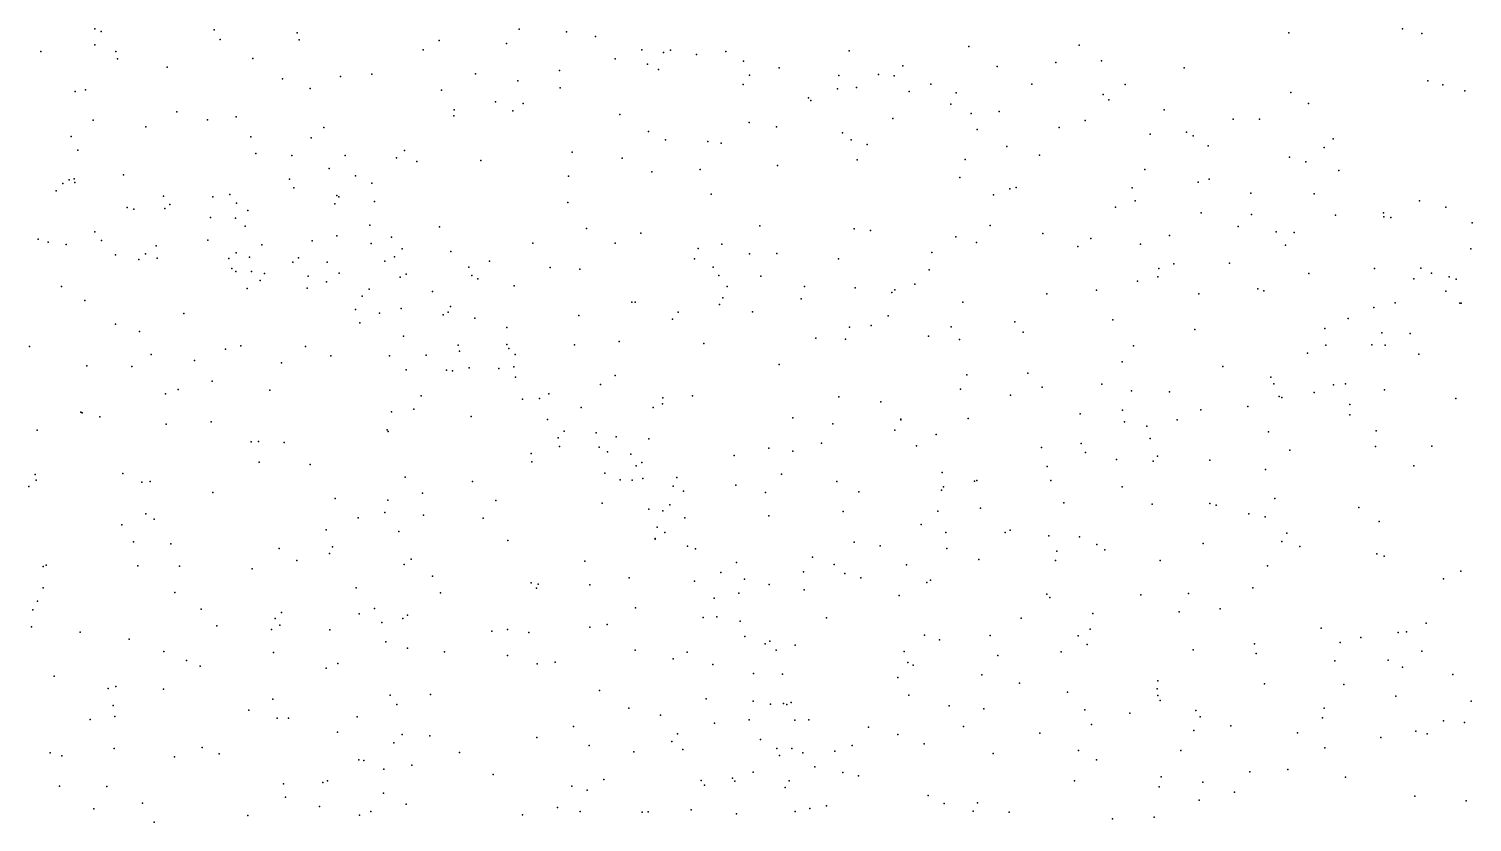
# Model space of a CAD drawing. Header units: metres. Extents: x -25 to 25, y -27.8 to 27.8.
# Drawn here: x -9.483 to -7.941, y 7.646 to 8.494 of the extents above; entities that cross this region are included whole.
import ezdxf

# ---------------------------------------------------------------- set-up
doc = ezdxf.new("R2010")
doc.units = ezdxf.units.M

msp = doc.modelspace()

# ---------------------------------------------------------------- linework, layer by layer
for p in [(-9.413, 8.4935, 21.5367), (-9.4062, 8.4907, -12.8093), (-9.2853, 8.4927, 16.6634), (-9.1966, 8.4894, 21.6711), (-8.9596, 8.4933, 22.8294), (-8.9087, 8.4906, 22.7291), (-8.878, 8.4855, 22.0468), (-8.1369, 8.4892, -10.495), (-8.0154, 8.4936, -12.1644), (-7.9947, 8.4886, -20.4723), (-9.4706, 8.4695, 23.2635), (-9.4131, 8.4766, 16.5082), (-9.3907, 8.4695, -2.1217), (-9.279, 8.4821, 19.5304), (-9.1945, 8.4817, 16.8856), (-9.0619, 8.4712, 1.7117), (-9.0451, 8.4811, 22.9941), (-8.9729, 8.4779, -1.675), (-8.8285, 8.4712, 22.4873), (-8.7976, 8.4709, 22.378), (-8.7384, 8.4693, 1.7709), (-8.6066, 8.4702, 11.9229), (-8.4789, 8.4746, 11.3967), (-8.3609, 8.4762, -1.3812), (-9.3889, 8.4616, 23.2412), (-9.244, 8.4618, 21.5825), (-8.8569, 8.4617, 22.6642), (-8.8223, 8.456, 22.5827), (-8.8053, 8.4683, 22.1007), (-8.7699, 8.4662, 22.2246), (-8.7198, 8.459, 22.1048), (-8.5494, 8.454, -12.4525), (-8.386, 8.4578, -10.688), (-8.3369, 8.4594, -11.0832), (-9.3358, 8.4528, 21.5062), (-9.2123, 8.4401, 16.7139), (-9.1504, 8.4428, 21.6169), (-9.1171, 8.445, -4.1461), (-9.0063, 8.4457, 21.751), (-8.9162, 8.4491, 21.8371), (-8.8107, 8.4503, 21.9703), (-8.7134, 8.4441, 22.3768), (-8.6814, 8.4518, 22.2071), (-8.6179, 8.4438, 22.2646), (-8.5754, 8.4449, 22.0499), (-8.5588, 8.4435, 22.1381), (-8.4486, 8.4534, -12.5418), (-8.2488, 8.4521, -4.2259), (-7.9881, 8.4382, -20.1762), (-9.4339, 8.4267, 21.3879), (-9.4229, 8.4284, 19.5094), (-9.1827, 8.4297, 17.0287), (-9.0423, 8.4279, 23.0634), (-8.9609, 8.438, -4.2066), (-8.9156, 8.4305, 22.9029), (-8.7199, 8.4342, 21.9156), (-8.6193, 8.4295, 22.3641), (-8.599, 8.4309, 21.944), (-8.5425, 8.4267, -1.4521), (-8.5195, 8.4345, 22.2838), (-8.4925, 8.4252, 10.8913), (-8.4115, 8.4344, 22.196), (-8.3352, 8.4236, 21.9773), (-8.3118, 8.4342, 20.4381), (-8.1346, 8.4255, -1.3336), (-7.9723, 8.4337, -1.2953), (-7.9488, 8.4272, 20.6712), (-9.0291, 8.4072, 9.9227), (-8.9849, 8.4156, 19.7961), (-8.9553, 8.4139, 22.9833), (-8.6503, 8.4199, 22.4488), (-8.6476, 8.417, 21.8546), (-8.4981, 8.4132, 1.9189), (-8.3293, 8.4176, 10.1177), (-8.1158, 8.4137, -12.2732), (-9.4146, 8.396, 2.2451), (-9.3255, 8.4049, 17.3093), (-9.2927, 8.3965, 16.5769), (-9.262, 8.3996, 17.2425), (-9.0292, 8.4007, 21.6266), (-8.9662, 8.406, 21.6882), (-8.8517, 8.4019, 21.7778), (-8.7138, 8.3936, 22.6642), (-8.56, 8.3979, 22.4515), (-8.4763, 8.403, 21.8266), (-8.4464, 8.4051, 9.9767), (-8.3546, 8.3957, 21.8233), (-8.2699, 8.4071, 21.9005), (-8.1963, 8.397, 22.1865), (-8.1683, 8.3971, 22.0378), (-9.4383, 8.3785, 21.2583), (-9.3586, 8.389, 21.3376), (-9.2463, 8.3781, 23.2544), (-9.1818, 8.377, 19.6906), (-9.1684, 8.3882, 23.2064), (-8.8212, 8.384, 12.024), (-8.6844, 8.3887, -12.634), (-8.6139, 8.3823, -4.2701), (-8.4698, 8.3859, -10.8473), (-8.3824, 8.388, 22.3662), (-8.285, 8.3809, -10.5192), (-8.2461, 8.3833, 22.3072), (-8.2391, 8.3791, -12.3877), (-9.431, 8.3639, 17.4243), (-9.082, 8.3637, 11.9186), (-8.9028, 8.3617, -12.7222), (-8.803, 8.3748, 20.0405), (-8.7579, 8.3731, 22.7803), (-8.7436, 8.3714, 9.9019), (-8.6047, 8.3751, 22.5696), (-8.5874, 8.3701, 11.15), (-8.4383, 8.3678, -16.8848), (-8.223, 8.3687, 21.805), (-8.099, 8.3668, 22.0755), (-8.0894, 8.3759, -12.4761), (-9.2409, 8.3604, 21.3569), (-9.2024, 8.3584, 9.987), (-9.1456, 8.3584, 2.1659), (-9.0905, 8.3556, 21.4904), (-9.069, 8.3519, 23.1824), (-9.0005, 8.3528, 23.1167), (-8.8495, 8.3553, 21.671), (-8.6834, 8.3474, 22.7351), (-8.5982, 8.3535, 21.7233), (-8.4829, 8.3538, 22.5433), (-8.4033, 8.3587, 21.7249), (-8.1362, 8.3566, -4.1434), (-8.1185, 8.3515, 21.8597), (-9.4406, 8.3323, 20.1563), (-9.4351, 8.3334, 21.1323), (-9.3825, 8.3377, 23.3338), (-9.2048, 8.3329, 17.207), (-9.1627, 8.3444, 16.7272), (-9.1344, 8.3364, 16.9825), (-8.9068, 8.336, 21.5891), (-8.8177, 8.3407, 22.9411), (-8.766, 8.3433, 21.669), (-8.4883, 8.3348, 1.7209), (-8.2907, 8.3434, 21.7281), (-8.2221, 8.3328, 2.023), (-8.0834, 8.3423, 22.1848), (-9.4542, 8.3203, 20.3081), (-9.4471, 8.3282, 1.8837), (-9.4342, 8.3294, 16.4141), (-9.3397, 8.3147, 20.2421), (-9.2686, 8.3164, 21.2182), (-9.2004, 8.3237, 16.6499), (-9.1543, 8.3153, -1.8899), (-9.1171, 8.3286, 21.4096), (-8.7542, 8.3168, 1.5918), (-8.4524, 8.3161, -4.2076), (-8.4349, 8.3225, 20.4718), (-8.4282, 8.3239, 21.6487), (-8.3043, 8.3235, 1.8164), (-8.2337, 8.3296, -11.2473), (-8.1774, 8.3178, 22.3845), (-8.1097, 8.3172, 22.3142), (-9.3785, 8.3025, 20.3894), (-9.3713, 8.3008, 20.0045), (-9.338, 8.3015, -12.9144), (-9.333, 8.3059, 21.1331), (-9.2867, 8.3141, 20.1385), (-9.2617, 8.3072, 17.3067), (-9.2495, 8.2994, 20.2157), (-9.1564, 8.3066, -4.0738), (-9.1521, 8.3139, 1.7195), (-9.1141, 8.309, -12.6456), (-8.9076, 8.3081, 9.9361), (-8.322, 8.3031, 21.6412), (-8.3011, 8.3099, 22.4876), (-7.9971, 8.3097, 22.1161), (-7.9689, 8.303, 20.7651), (-9.2895, 8.2918, 20.0279), (-9.2628, 8.2914, 20.378), (-8.2306, 8.2968, 21.6528), (-8.1767, 8.2952, 2.168), (-8.087, 8.2946, -10.3046), (-8.0358, 8.2971, -11.4995), (-8.0352, 8.2927, 1.8006), (-8.0278, 8.2918, 22.2441), (-7.9409, 8.2864, -10.1271), (-9.4735, 8.2689, 20.5894), (-9.4129, 8.2766, 20.5206), (-9.2523, 8.2826, 21.1389), (-9.1543, 8.2723, 19.83), (-9.1191, 8.2836, 16.8082), (-9.096, 8.271, 21.3019), (-9.0445, 8.2821, 23.2313), (-8.8874, 8.2803, 21.5221), (-8.8295, 8.2753, 23.0363), (-8.7024, 8.2829, 22.8826), (-8.6014, 8.2797, 11.2819), (-8.5838, 8.2779, 22.7525), (-8.4927, 8.2712, -10.6493), (-8.4561, 8.2833, 2.0953), (-8.3999, 8.2747, -10.5101), (-8.3483, 8.2696, -12.4314), (-8.2643, 8.2728, -16.7655), (-8.191, 8.2824, 22.4614), (-8.1502, 8.2765, 21.6713), (-8.131, 8.276, -11.3663), (-9.4628, 8.2657, 19.5997), (-9.4438, 8.263, 19.8602), (-9.406, 8.2673, 17.4534), (-9.3588, 8.2532, 20.6036), (-9.3474, 8.2616, 20.9755), (-9.2922, 8.2676, 19.9239), (-9.2618, 8.2543, 10.084), (-9.2344, 8.2628, 16.5585), (-9.1806, 8.2669, 21.1955), (-9.1175, 8.2641, 23.286), (-9.0845, 8.2583, 10.8353), (-9.0324, 8.2557, 11.079), (-8.9448, 8.2645, 21.4552), (-8.8569, 8.2644, 11.1677), (-8.7683, 8.2589, 10.934), (-8.7428, 8.2635, 21.5528), (-8.7132, 8.2531, -4.1881), (-8.684, 8.2535, -12.5257), (-8.5184, 8.2544, 21.5657), (-8.4707, 8.2653, 22.6828), (-8.3623, 8.261, -1.4188), (-8.2952, 8.2636, 1.6441), (-8.1403, 8.2623, 1.6904), (-7.9422, 8.2583, 21.8983), (-9.3909, 8.2522, 16.4085), (-9.3661, 8.2471, 20.7391), (-9.3463, 8.2483, 20.8728), (-9.2699, 8.2481, -16.7862), (-9.2478, 8.2496, 20.5349), (-9.2012, 8.2441, 19.9571), (-9.1952, 8.2489, 11.8943), (-9.1647, 8.2441, 20.4154), (-9.1032, 8.2451, -12.8391), (-9.0927, 8.2499, 16.9589), (-9.0131, 8.2388, 11.2512), (-8.9912, 8.2453, 21.3607), (-8.9262, 8.2386, 23.1757), (-8.7722, 8.2478, 2.0898), (-8.7521, 8.2387, 23.0041), (-8.6183, 8.2479, 10.8839), (-8.2596, 8.2424, 20.6495), (-8.2002, 8.243, -12.309), (-8.0453, 8.2375, 21.6948), (-7.9957, 8.2378, 23.1642), (-9.2666, 8.2373, 20.7446), (-9.2623, 8.2344, 10.5552), (-9.2456, 8.2344, 20.8784), (-9.2364, 8.2246, 10.3723), (-9.2317, 8.232, 10.8876), (-9.185, 8.2294, 11.044), (-9.1653, 8.2232, 20.5535), (-9.1517, 8.2326, 21.0898), (-9.0868, 8.2282, 21.1643), (-9.0803, 8.2312, 20.2494), (-9.0102, 8.2299, 2.1279), (-9.0036, 8.2265, 21.2778), (-8.8947, 8.2366, 10.6425), (-8.7462, 8.2299, 11.425), (-8.701, 8.2293, -1.6387), (-8.5212, 8.2361, -1.5121), (-8.2987, 8.2239, 10.4234), (-8.2767, 8.2285, -10.3727), (-8.2758, 8.2373, 21.5722), (-8.1153, 8.232, 22.4963), (-8.0033, 8.2264, -4.0587), (-7.9843, 8.2325, 23.3059), (-7.9653, 8.2287, 22.3551), (-7.9581, 8.2261, 21.7843), (-9.4485, 8.2183, 19.7243), (-9.2501, 8.2161, 19.8093), (-9.186, 8.2163, 20.6632), (-9.1274, 8.2079, 20.9824), (-9.1198, 8.2152, 19.9543), (-9.052, 8.2127, 20.0871), (-8.9649, 8.2188, 10.4689), (-8.7373, 8.2182, 20.3065), (-8.6545, 8.2182, 22.9431), (-8.6004, 8.2168, 21.5234), (-8.5613, 8.2118, -10.7886), (-8.5581, 8.2146, 20.4701), (-8.5366, 8.2208, 22.823), (-8.3954, 8.2102, 21.5191), (-8.3425, 8.2143, -12.4225), (-8.2329, 8.2103, 22.6256), (-8.1699, 8.2158, -1.328), (-8.1635, 8.2137, 22.5722), (-7.9691, 8.2132, 23.4294), (-9.4237, 8.2034, 10.5835), (-9.1345, 8.1937, 20.7506), (-9.0854, 8.1945, 20.5968), (-9.033, 8.1969, 20.4032), (-8.8392, 8.2015, 21.4198), (-8.8354, 8.2015, -1.7359), (-8.7454, 8.1991, -16.8133), (-8.7418, 8.206, 21.4809), (-8.658, 8.205, 11.5614), (-8.4852, 8.2013, -11.0858), (-8.0461, 8.1957, 23.0382), (-8.0232, 8.2007, 22.4894), (-7.9542, 8.2003, -12.4074), (-7.9527, 8.2002, -9.8794), (-9.3908, 8.1779, -13.0099), (-9.3177, 8.1894, -3.9603), (-9.1297, 8.1792, 23.3503), (-9.1086, 8.1897, 17.1132), (-9.0408, 8.1878, 23.3068), (-9.0352, 8.1907, 21.075), (-9.007, 8.1844, 20.2405), (-8.8956, 8.1871, 20.1562), (-8.7956, 8.1834, 23.1303), (-8.7894, 8.1907, 12.0602), (-8.7101, 8.191, 9.9771), (-8.5833, 8.1765, -10.9436), (-8.5649, 8.1868, 1.5107), (-8.4298, 8.1803, 22.8113), (-8.3249, 8.1827, 22.7507), (-8.0734, 8.1841, 22.5655), (-9.3652, 8.17, 2.2099), (-9.0831, 8.1651, 1.69), (-8.9727, 8.1745, 21.175), (-8.6424, 8.1629, 21.4504), (-8.6107, 8.1618, 22.9939), (-8.6063, 8.1748, 11.7829), (-8.5218, 8.1651, -10.5133), (-8.4976, 8.1752, 21.4801), (-8.4889, 8.1617, 10.0446), (-8.4206, 8.1692, -4.1408), (-8.2374, 8.1722, 21.5095), (-8.0985, 8.1733, 22.79), (-8.0374, 8.1687, 23.4048), (-8.0073, 8.168, 22.6719), (-9.4827, 8.1539, 23.4707), (-9.3527, 8.1454, 19.6454), (-9.2733, 8.1513, 19.8363), (-9.257, 8.1547, 19.6819), (-9.1877, 8.1539, 19.7323), (-9.0247, 8.1554, 20.6538), (-9.0232, 8.1489, -16.7603), (-8.9725, 8.1562, 20.1651), (-8.9706, 8.1518, 20.3639), (-8.9636, 8.1456, 10.0767), (-8.9004, 8.1559, -12.7576), (-8.8525, 8.1594, 23.206), (-8.7622, 8.1574, 10.5014), (-8.3027, 8.1547, 22.8325), (-8.1167, 8.1468, 21.5313), (-8.0972, 8.1556, 22.9307), (-8.0481, 8.1557, 1.5458), (-8.0337, 8.1556, -9.4142), (-7.998, 8.1457, 23.5381), (-9.4215, 8.1334, 17.5012), (-9.3736, 8.1327, 16.3877), (-9.3066, 8.139, 16.4395), (-9.2134, 8.1367, 16.5348), (-9.1607, 8.1442, 17.241), (-9.098, 8.1441, 19.974), (-9.0588, 8.1447, 19.8494), (-9.0129, 8.1313, 20.7938), (-8.9811, 8.1305, 20.996), (-8.9652, 8.1323, -4.0292), (-8.6817, 8.1348, 23.1005), (-8.315, 8.1378, 1.4685), (-8.2073, 8.1325, 22.7988), (-9.2875, 8.117, 11.298), (-9.0802, 8.1291, 16.9727), (-9.0371, 8.1288, -1.8758), (-9.0307, 8.1279, 11.539), (-8.9632, 8.1214, 23.3162), (-8.857, 8.1229, 11.6567), (-8.481, 8.1238, 10.6324), (-8.4157, 8.1256, 21.4282), (-8.1559, 8.1211, 22.9989), (-8.1528, 8.1143, 23.2222), (-8.0764, 8.1143, -9.6376), (-9.3376, 8.1033, 17.4516), (-9.3238, 8.1082, 23.4685), (-9.226, 8.1073, 1.7595), (-9.0642, 8.1012, 19.7643), (-8.9279, 8.1035, 20.4517), (-8.8725, 8.1133, 21.1724), (-8.8059, 8.0992, 23.2434), (-8.7741, 8.1014, -12.6675), (-8.6178, 8.1004, 10.5264), (-8.4877, 8.1083, -12.4752), (-8.4344, 8.102, -16.6988), (-8.4005, 8.1107, -1.4935), (-8.3367, 8.1138, 22.9131), (-8.305, 8.1065, -10.171), (-8.2645, 8.1056, 10.3092), (-8.1471, 8.1005, 23.3303), (-8.1442, 8.0995, 20.8208), (-8.1096, 8.1048, 23.4175), (-8.0892, 8.113, -9.1369), (-8.0344, 8.1078, 21.5317), (-9.4279, 8.0839, 19.5562), (-9.096, 8.0843, 17.1415), (-9.0721, 8.0872, 16.8974), (-8.9559, 8.0979, 20.6663), (-8.9376, 8.0984, 20.5355), (-8.8932, 8.089, 20.3394), (-8.8163, 8.089, 10.2569), (-8.8061, 8.0927, 21.2334), (-8.5728, 8.095, 23.0722), (-8.3145, 8.086, -12.3161), (-8.2309, 8.0862, 23.136), (-8.1806, 8.0899, -9.4424), (-8.0716, 8.0921, -11.8629), (-7.9584, 8.0985, 21.5719), (-9.4265, 8.0832, 16.3443), (-9.4077, 8.0789, 23.4956), (-9.3369, 8.0712, 19.5618), (-9.2885, 8.0736, -12.8036), (-9.0107, 8.0792, -12.668), (-8.9291, 8.0759, 20.8903), (-8.6671, 8.0779, 21.327), (-8.6242, 8.0713, -10.5934), (-8.5515, 8.0755, -1.6196), (-8.5514, 8.0764, 21.3632), (-8.4796, 8.0772, -10.2535), (-8.3597, 8.0822, 23.032), (-8.3126, 8.0734, -4.0857), (-8.2887, 8.0688, 14.4034), (-8.256, 8.0755, -9.9791), (-8.0716, 8.081, 23.5533), (-9.4748, 8.0645, 19.7345), (-9.238, 8.0525, 23.4776), (-9.1004, 8.065, 16.7012), (-9.0995, 8.0633, 23.4269), (-8.9176, 8.0565, 20.7745), (-8.9114, 8.0636, 20.2483), (-8.8772, 8.0618, 21.0338), (-8.8557, 8.0575, 20.1578), (-8.8209, 8.0553, 21.134), (-8.5578, 8.0646, -10.3918), (-8.5138, 8.0599, 2.0672), (-8.2851, 8.0558, 21.3871), (-8.1587, 8.0627, 21.4252), (-8.0436, 8.064, 2.1799), (-9.246, 8.0523, -1.9788), (-9.2105, 8.0513, 19.5901), (-8.9467, 8.0398, 19.8359), (-8.9162, 8.0471, 2.0854), (-8.8741, 8.0465, 20.0139), (-8.8649, 8.0414, 20.518), (-8.8401, 8.0389, 20.3902), (-8.7295, 8.0376, -1.7332), (-8.6925, 8.0455, 2.0624), (-8.667, 8.0421, 20.5039), (-8.6364, 8.0507, -11.0883), (-8.5349, 8.048, 23.1422), (-8.4013, 8.046, -11.3319), (-8.3588, 8.0502, 14.1343), (-8.3543, 8.0407, -12.3583), (-8.1356, 8.0433, -12.3249), (-8.0442, 8.0471, 23.6387), (-7.984, 8.0475, 21.4925), (-9.2374, 8.0305, 17.3857), (-9.1828, 8.0279, 17.3083), (-8.9458, 8.0309, 23.3868), (-8.8345, 8.0265, 23.3523), (-8.8282, 8.0302, 20.2874), (-8.3951, 8.0257, 23.1819), (-8.321, 8.0332, 23.2481), (-8.2819, 8.0316, 23.3301), (-8.2772, 8.0367, -9.5956), (-8.2211, 8.0325, 23.407), (-8.1618, 8.0227, -12.0325), (-8.0032, 8.0264, -4.0022), (-9.4766, 8.0171, 16.303), (-9.4758, 8.0112, 11.1863), (-9.3832, 8.0183, -3.8646), (-9.3628, 8.0091, -16.6707), (-9.3537, 8.0096, 17.4743), (-9.0813, 8.0143, 17.0758), (-9.0093, 8.0096, 23.4453), (-8.8678, 8.0188, 20.7), (-8.8514, 8.0114, 20.6099), (-8.8386, 8.0111, 20.9718), (-8.8272, 8.0129, 1.5797), (-8.791, 8.0141, 12.05), (-8.6792, 8.0175, 23.3068), (-8.6201, 8.0098, 10.3363), (-8.5075, 8.0192, 23.2241), (-8.4727, 8.01, 21.3285), (-8.4704, 8.0108, 14.271), (-8.3912, 8.0108, -9.9004), (-9.4835, 8.0044, 19.4676), (-9.2867, 7.9981, 19.4974), (-9.156, 7.9914, -12.9874), (-9.0627, 7.9973, 12.0246), (-8.7949, 8.0049, 21.0705), (-8.7838, 7.9995, 23.4227), (-8.7277, 8.0058, 21.1973), (-8.696, 7.998, 23.3884), (-8.5964, 7.9988, 23.3416), (-8.5079, 8.0004, 23.3343), (-8.5059, 8.004, 20.6322), (-8.3149, 8.004, 13.9666), (-8.1519, 7.9915, 23.6279), (-9.3585, 7.9753, 19.8726), (-9.1029, 7.9766, 19.5939), (-9.1, 7.9897, 17.1605), (-8.9844, 7.9894, -12.8442), (-8.8707, 7.9864, 23.4495), (-8.8208, 7.98, 20.0164), (-8.806, 7.9784, -12.5673), (-8.7985, 7.9847, 20.1365), (-8.6131, 7.9776, 23.4432), (-8.5121, 7.9779, 23.4512), (-8.4663, 7.9813, -4.0901), (-8.3772, 7.9868, 23.4462), (-8.2829, 7.9855, 23.5438), (-8.2213, 7.9863, 21.3564), (-8.2144, 7.9844, -9.244), (-8.062, 7.982, 23.7191), (-9.384, 7.9633, 16.3632), (-9.3497, 7.9694, 11.4684), (-9.1314, 7.971, 2.1459), (-9.0617, 7.9737, 23.5119), (-8.9978, 7.9704, -3.9011), (-8.8121, 7.9609, 20.8894), (-8.7824, 7.971, 23.5025), (-8.6926, 7.9729, 23.4928), (-8.5297, 7.9637, -10.0105), (-8.1795, 7.9752, -11.8269), (-8.1622, 7.972, 14.4802), (-8.0404, 7.9668, 21.4142), (-9.3715, 7.9451, 19.4419), (-9.1659, 7.9582, 16.5788), (-9.0882, 7.9564, 16.7337), (-8.9717, 7.9465, 23.5327), (-8.8142, 7.9482, 19.9354), (-8.8141, 7.9488, 20.7383), (-8.8036, 7.9552, 20.5654), (-8.6014, 7.945, 21.2562), (-8.5033, 7.9551, -12.3744), (-8.44, 7.9553, 23.5578), (-8.4345, 7.9577, 10.2992), (-8.3933, 7.9515, -9.5272), (-8.3607, 7.9506, 23.6054), (-8.1444, 7.9455, -1.3422), (-8.139, 7.9545, 21.3645), (-9.3319, 7.9431, 23.5355), (-9.2159, 7.9382, 16.4939), (-9.1623, 7.9326, 23.5362), (-9.1588, 7.94, 19.5237), (-8.7794, 7.9406, 20.4781), (-8.771, 7.9379, 21.0036), (-8.5736, 7.9409, 14.1612), (-8.5023, 7.9381, -11.4006), (-8.3847, 7.9352, 2.0365), (-8.342, 7.9424, 21.3155), (-8.3336, 7.9367, -12.1603), (-8.2283, 7.9436, -16.5961), (-8.1251, 7.9402, 23.7574), (-8.0427, 7.9324, 14.1008), (-8.0351, 7.93, 23.8339), (-9.4682, 7.9189, 17.5537), (-9.4649, 7.9203, 11.3556), (-9.3671, 7.9197, 2.212), (-9.3226, 7.9194, 1.8277), (-9.2448, 7.9164, 19.4528), (-9.197, 7.9254, 11.9889), (-9.0822, 7.921, 17.0697), (-9.0749, 7.9268, 16.8436), (-8.8893, 7.9245, -1.8442), (-8.7271, 7.9232, 23.6322), (-8.6458, 7.9287, -12.5052), (-8.6228, 7.9209, -10.2134), (-8.5455, 7.9208, 23.6456), (-8.4682, 7.9265, 13.9046), (-8.3861, 7.9254, 1.3786), (-8.2743, 7.9254, 23.6974), (-8.1596, 7.9195, 13.815), (-7.9531, 7.9138, 1.46), (-9.0522, 7.9086, 23.6028), (-8.9467, 7.9015, -16.5543), (-8.939, 7.9001, 19.6843), (-8.8838, 7.8993, 19.7549), (-8.8418, 7.9066, 19.8327), (-8.7721, 7.9031, 20.6369), (-8.744, 7.9124, 20.3606), (-8.7187, 7.9052, -10.5997), (-8.6924, 7.8995, -10.4027), (-8.6556, 7.9133, -4.0275), (-8.6114, 7.9113, -16.5503), (-8.5942, 7.9067, 14.3453), (-8.5239, 7.9018, 21.2624), (-8.5199, 7.9043, -12.3832), (-7.9715, 7.9057, 23.9035), (-9.4682, 7.8959, 23.5553), (-9.3276, 7.8911, 16.3993), (-9.1338, 7.896, 16.6374), (-9.0437, 7.8908, 20.188), (-8.9411, 7.8957, 23.6579), (-8.7511, 7.8851, 20.0144), (-8.7246, 7.8902, 23.7123), (-8.655, 7.8941, 21.1471), (-8.5533, 7.8877, 23.7274), (-8.3956, 7.8894, -11.5849), (-8.3923, 7.8857, 23.7462), (-8.2949, 7.8886, 23.7752), (-8.2439, 7.8899, 20.8615), (-8.1754, 7.8959, 1.374), (-9.4792, 7.8726, -13.2574), (-9.4744, 7.8818, -2.0285), (-9.2992, 7.8732, 17.4384), (-9.2134, 7.8697, 17.3599), (-9.1305, 7.8684, 19.4835), (-9.114, 7.8739, -3.7767), (-8.8351, 7.8748, 20.4264), (-8.3462, 7.8686, 14.6361), (-8.2542, 7.8703, -1.4706), (-8.2102, 7.8736, 23.8368), (-9.4807, 7.8545, 19.3576), (-9.2825, 7.8554, -13.1797), (-9.2203, 7.8634, 23.6139), (-9.2154, 7.856, -12.7379), (-9.1061, 7.8591, 17.1676), (-9.0837, 7.8634, 16.7817), (-9.0787, 7.8667, 1.7051), (-8.8839, 7.854, 12.0471), (-8.8654, 7.8567, 23.7549), (-8.7627, 7.8643, 19.917), (-8.7483, 7.865, 20.8191), (-8.7233, 7.8606, 20.921), (-8.6309, 7.8639, 23.7842), (-8.4228, 7.8638, 20.7613), (-8.349, 7.852, 13.5963), (-8.1021, 7.8528, 13.5845), (-7.9902, 7.8584, 21.3712), (-9.4285, 7.8487, 17.5288), (-9.3764, 7.8413, 11.5957), (-9.2241, 7.8515, 2.1761), (-9.1619, 7.8512, 11.7895), (-9.1018, 7.8384, 16.6969), (-8.9887, 7.8499, 23.7184), (-8.972, 7.8516, 19.6056), (-8.949, 7.8484, 2.0921), (-8.7184, 7.8441, 23.8087), (-8.6915, 7.8389, 20.3542), (-8.5264, 7.8455, 14.6101), (-8.5103, 7.8404, 2.0201), (-8.456, 7.845, -1.6457), (-8.3621, 7.8449, -11.9861), (-8.082, 7.8377, 14.6127), (-8.0597, 7.8431, 21.0025), (-8.0201, 7.8482, 23.9567), (-8.0109, 7.8489, 2.0531), (-9.3392, 7.828, 23.6024), (-9.2219, 7.827, 16.4876), (-9.0789, 7.8317, 23.7112), (-9.0391, 7.8276, 19.5112), (-8.9718, 7.8236, -11.1097), (-8.8354, 7.8293, 19.7453), (-8.7798, 7.8272, 19.8396), (-8.6966, 7.8361, 20.1122), (-8.6847, 7.8296, 20.2528), (-8.6645, 7.8347, -11.4804), (-8.5481, 7.828, 23.8586), (-8.4478, 7.8236, 21.2374), (-8.3802, 7.8276, -11.8083), (-8.3523, 7.8354, 23.8709), (-8.239, 7.8299, 21.2752), (-8.1734, 7.8362, -4.0035), (-8.1719, 7.8257, -9.2343), (-7.9946, 7.8284, -3.9802), (-9.3151, 7.8184, -1.9468), (-9.3005, 7.8125, 16.4184), (-9.1657, 7.8102, 17.2702), (-9.1534, 7.8152, 16.6081), (-8.9402, 7.8149, -11.3464), (-8.921, 7.8166, 23.8044), (-8.7947, 7.8202, -10.7577), (-8.7524, 7.8142, -16.4221), (-8.5439, 7.8162, -11.5954), (-8.5383, 7.8134, 13.777), (-8.0875, 7.8181, 24.0008), (-8.0305, 7.8187, -1.2614), (-8.0152, 7.8113, 24.0711), (-9.4563, 7.8016, 23.585), (-9.3904, 7.7905, 16.3629), (-8.7089, 7.8044, 20.6695), (-8.6781, 7.8037, -9.9073), (-8.5546, 7.8002, -9.6343), (-8.4651, 7.8032, 23.934), (-8.4246, 7.7941, -9.4963), (-8.2767, 7.7966, 24.0261), (-8.1627, 7.7936, 24.1421), (-8.0779, 7.7927, 24.177), (-7.9616, 7.8036, 14.3512), (-9.3988, 7.7886, 11.9566), (-9.3396, 7.7879, 17.4646), (-9.2229, 7.7771, 1.7671), (-9.0975, 7.7812, 17.1238), (-9.0544, 7.782, 11.9385), (-8.8736, 7.7862, 23.891), (-8.7596, 7.7774, 14.4146), (-8.7094, 7.7749, -10.2486), (-8.5431, 7.7813, 23.9873), (-8.3733, 7.7845, 24.0553), (-8.2776, 7.788, 1.9765), (-8.2769, 7.7811, 13.3908), (-8.2742, 7.7755, 24.1973), (-8.0225, 7.7801, 24.307), (-7.9418, 7.775, 24.2651), (-9.3933, 7.7704, 1.8528), (-9.2485, 7.7652, 12.0533), (-9.0903, 7.7712, 23.8147), (-8.8423, 7.7676, 19.6864), (-8.8085, 7.7599, 23.9668), (-8.6908, 7.7717, 20.5261), (-8.6768, 7.7723, 23.9786), (-8.6734, 7.7713, 20.9293), (-8.6688, 7.7736, -12.3787), (-8.4998, 7.7698, -3.9977), (-8.4627, 7.7667, 24.0872), (-8.3547, 7.7658, 24.1695), (-8.3067, 7.762, 1.3847), (-8.2361, 7.765, 24.366), (-8.099, 7.7674, 24.4253), (-9.4179, 7.7553, 19.3251), (-9.3915, 7.7584, -13.3154), (-9.2181, 7.7569, 23.7491), (-9.206, 7.7567, -16.4255), (-9.1327, 7.758, 19.4137), (-8.9015, 7.7479, 23.9605), (-8.7508, 7.7513, 2.0308), (-8.7135, 7.7549, 19.8983), (-8.6648, 7.7545, 20.1443), (-8.6497, 7.7548, -1.7566), (-8.586, 7.7473, -12.2004), (-8.4845, 7.7479, 21.1988), (-8.3476, 7.7498, 24.2954), (-8.2316, 7.758, 14.7024), (-8.1987, 7.7487, 21.269), (-8.1008, 7.7571, 21.3011), (-7.9716, 7.7539, 21.3502), (-7.9491, 7.752, 24.4581), (-9.1535, 7.7419, 20.0996), (-9.0935, 7.7303, -11.2756), (-9.0846, 7.7392, 16.9736), (-9.0551, 7.738, 23.8903), (-8.9406, 7.736, 19.5552), (-8.7962, 7.7319, 14.068), (-8.7901, 7.74, -11.5655), (-8.7014, 7.734, 13.9088), (-8.5549, 7.7392, 24.127), (-8.5266, 7.7294, 13.5972), (-8.403, 7.7408, 21.2375), (-8.2384, 7.7437, 24.508), (-8.1275, 7.7411, -1.3689), (-8.0384, 7.7362, -16.5464), (-8.0011, 7.7428, -9.1562), (-7.989, 7.74, 24.5333), (-9.4609, 7.7196, 23.6427), (-9.4482, 7.7165, 17.5342), (-9.3923, 7.7243, -3.6682), (-9.3278, 7.7155, 23.7238), (-9.2984, 7.7255, 19.335), (-9.28, 7.7185, 17.3972), (-9.0231, 7.7201, 19.4659), (-8.8845, 7.7274, -10.8943), (-8.8368, 7.7208, 24.0358), (-8.7846, 7.7231, 19.7316), (-8.684, 7.7242, 20.8122), (-8.6812, 7.7168, 24.1038), (-8.6682, 7.7244, 20.4348), (-8.6561, 7.7196, 20.2406), (-8.622, 7.7215, 20.6313), (-8.6037, 7.7276, 21.0661), (-8.4527, 7.719, 24.3109), (-8.3615, 7.7221, -12.2762), (-8.2522, 7.7223, 24.5974), (-8.0982, 7.7252, -12.2165), (-9.131, 7.7123, 16.6834), (-9.1255, 7.7114, 17.1665), (-9.1042, 7.7021, 17.0758), (-9.0741, 7.7065, -11.4629), (-8.7095, 7.699, -10.0159), (-8.6436, 7.7047, 1.5149), (-8.6134, 7.6988, -9.777), (-8.3424, 7.7121, 24.5645), (-8.1786, 7.6992, -9.4075), (-8.1378, 7.7018, 24.6954), (-9.4507, 7.684, 16.325), (-9.4003, 7.6836, 23.6951), (-9.2112, 7.6865, -11.3857), (-9.1693, 7.688, 23.892), (-9.1642, 7.6896, -13.2307), (-8.9871, 7.6966, 23.9933), (-8.903, 7.6839, 20.3798), (-8.8691, 7.6913, 1.6464), (-8.7648, 7.6901, 14.6381), (-8.7614, 7.685, 20.5179), (-8.7313, 7.6926, -11.7268), (-8.729, 7.6895, 19.7967), (-8.6752, 7.6825, 20.6862), (-8.6709, 7.6897, 20.5478), (-8.5969, 7.6952, -12.3836), (-8.366, 7.6896, 24.6691), (-8.2755, 7.6834, 21.2505), (-8.2731, 7.694, 24.6949), (-8.2289, 7.6882, 13.2634), (-8.0764, 7.6938, 1.899), (-9.2092, 7.6722, 2.209), (-9.1044, 7.6765, 16.8179), (-8.8867, 7.6797, 2.0815), (-8.5224, 7.6739, 24.3965), (-8.2325, 7.6692, -1.4867), (-8.195, 7.6775, 24.7634), (-8.002, 7.6733, 13.363), (-7.9474, 7.6682, 24.6936), (-9.4142, 7.6597, 11.6719), (-9.3622, 7.6659, 17.4562), (-9.2493, 7.6528, 23.8795), (-9.173, 7.6622, 17.2304), (-9.13, 7.6529, 23.9662), (-9.1181, 7.657, 19.3729), (-9.0804, 7.6647, -16.2812), (-8.956, 7.6534, -12.9867), (-8.9185, 7.6613, 24.0769), (-8.8944, 7.6569, -11.6783), (-8.828, 7.6564, -16.2082), (-8.8214, 7.6566, 24.13), (-8.7755, 7.6587, -1.8079), (-8.727, 7.6544, -11.8978), (-8.6644, 7.657, 24.2182), (-8.6489, 7.6602, -3.8799), (-8.631, 7.6629, 20.9575), (-8.5051, 7.6657, 24.5449), (-8.4741, 7.6573, 24.7134), (-8.4697, 7.6663, -9.6066), (-8.4356, 7.6562, 21.1962), (-9.3497, 7.6456, 23.7987), (-8.3252, 7.6492, 24.8052), (-8.2807, 7.6508, -3.9545)]:
    msp.add_point(p)

doc.saveas('drawing.dxf')
